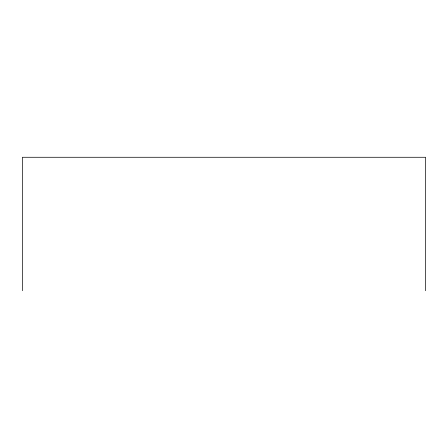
<?xml version="1.0" encoding="UTF-8"?>
<svg xmlns="http://www.w3.org/2000/svg" width="448" height="448" viewBox="0 0 448 448"><rect width="100%" height="100%" fill="white"/><g stroke="black" fill="none" stroke-linecap="round" stroke-linejoin="round"><path stroke-width="0.67" d="M425.6 290.724L425.6 157.276L22.4 157.276L22.4 290.724"/></g></svg>
